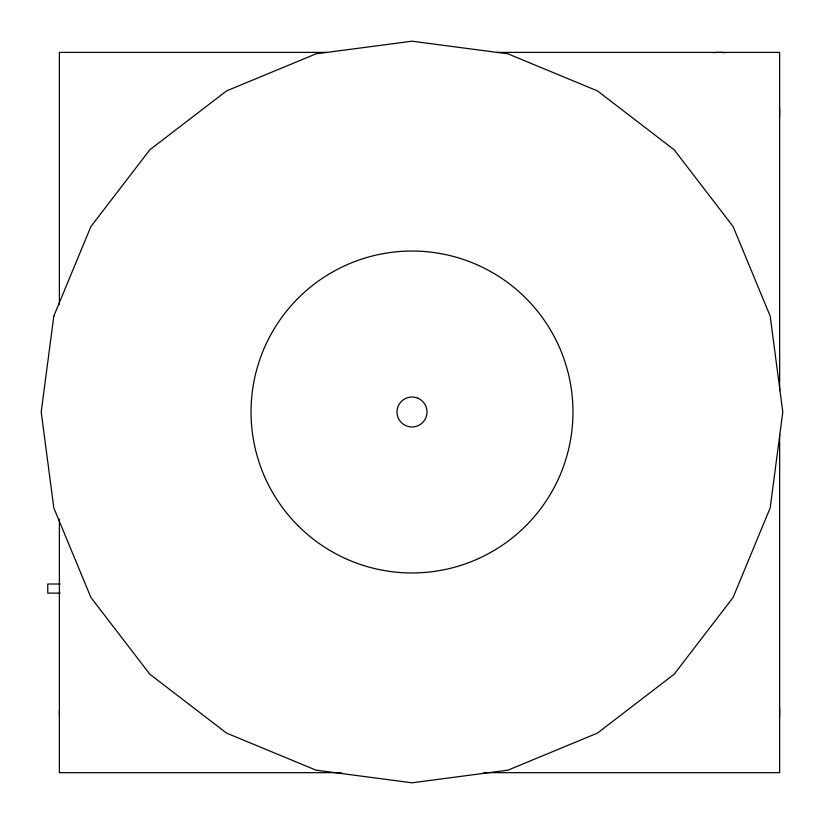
<?xml version="1.0" encoding="UTF-8"?>
<svg xmlns="http://www.w3.org/2000/svg" width="824" height="824" viewBox="0 0 824 824"><rect width="100%" height="100%" fill="white"/><g stroke="black" fill="none" stroke-linecap="round" stroke-linejoin="round"><path stroke-width="1.24" d="M326.912 52.396L59.38 52.396L59.38 304.489M496.687 52.396L779.648 52.396L779.648 390.669M60.265 584.01L47.761 584.01L47.761 593.125L60.265 593.125M341.064 772.665L59.38 772.665L59.38 519.285M483.822 772.665L779.648 772.665L779.648 434.392M779.452 707.826A60.018 60.018 0 0 1 779.452 717.457M779.452 107.604A60.018 60.018 0 0 1 779.452 117.235M713.605 52.695A60.018 60.018 0 0 1 725.656 52.695M59.431 715.036A60.018 60.018 0 0 1 59.431 710.236M53.838 316.035L41.2 412L53.838 507.965L90.877 597.4L149.803 674.197L226.6 733.123L316.035 770.162L412 782.8L507.965 770.162L597.4 733.123L674.197 674.197L733.123 597.4L770.162 507.965L782.8 412L770.162 316.035L733.123 226.6L674.197 149.803L597.4 90.877L507.965 53.838L412 41.2L316.035 53.838L226.6 90.877L149.803 149.803L90.877 226.6L53.838 316.035M417.747 398.136L413.957 397.127A15.007 15.007 0 0 0 406.253 425.864L410.043 426.873A15.007 15.007 0 0 0 417.747 398.136M298.185 525.815A160.958 160.958 0 0 0 567.479 453.663A160.958 160.958 0 0 0 370.337 256.522A160.958 160.958 0 0 0 298.185 525.815"/></g></svg>
